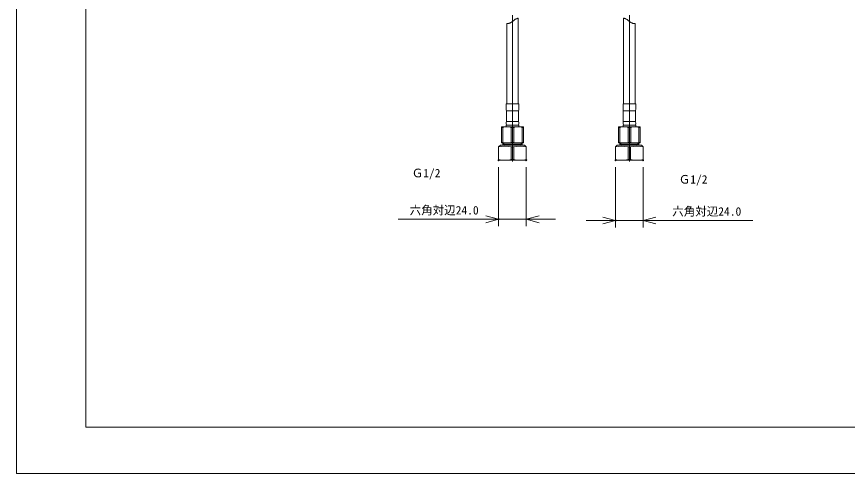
# Model space of a CAD drawing. Units: millimetres on the paper. Extents: x -210 to 210, y -148 to 148.
# Drawn here: x -210 to -29.7, y -148.5 to -49.4 of the extents above; entities that cross this region are included whole.
import ezdxf
from ezdxf.enums import TextEntityAlignment as Align

# ---------------------------------------------------------------- set-up
doc = ezdxf.new("R2010")
doc.units = ezdxf.units.MM
doc.header["$PDMODE"] = 32
doc.header["$PDSIZE"] = 0.2
doc.linetypes.add('USER1', pattern=[50.8, 31.75, -6.35, 6.35, -6.35])
for name, color, linetype, lineweight in [('0-0_0', 7, 'Continuous', 15), ('0-1_DEFPOINTS', 7, 'Continuous', 15), ('0-2_CLASS1', 7, 'Continuous', 15), ('0-4_1_4', 3, 'Continuous', 18)]:
    doc.layers.add(name, color=color, linetype=linetype, lineweight=lineweight)
doc.styles.add('ＭＳ ゴシック', font='')
doc.styles.get('ＭＳ ゴシック').set_extended_font_data('MS Gothic')

# ---------------------------------------------------------------- blocks, each defined once
blk = doc.blocks.new('_OPEN30')
at = {"layer": '0-0_0'}
blk.add_line((0, 0), (-1, 0), dxfattribs=at)
blk.add_lwpolyline([(-1, 0.2679), (0, 0), (-1, -0.2679)], dxfattribs=at)
blk = doc.blocks.new('D10')
at = {"layer": '0-0_0'}
for p, q in [((-105.363, -82.055), (-105.363, -94.879)), ((-99.363, -82.055), (-99.363, -94.879)), ((-105.363, -93.379), (-111.713, -93.379)), ((-99.363, -93.379), (-93.013, -93.379))]:
    blk.add_line(p, q, dxfattribs=at)
blk.add_lwpolyline([(-99.363, -93.379), (-105.363, -93.379), (-127.185, -93.379)], dxfattribs=at)
at = {"layer": '0-1_DEFPOINTS'}
for p in [(-105.363, -80.555), (-99.363, -80.555), (-105.363, -93.379)]:
    blk.add_point(p, dxfattribs=at)
at = {"layer": '0-0_0', "xscale": 2.77, "yscale": 2.77}
blk.add_blockref('_OPEN30', (-105.363, -93.379), dxfattribs=at)
at = {"layer": '0-0_0', "xscale": 2.77, "yscale": 2.77, "rotation": 180}
blk.add_blockref('_OPEN30', (-99.363, -93.379), dxfattribs=at)
at = {"layer": '0-0_0', "style": 'ＭＳ ゴシック'}
blk.add_text('六角対辺24.0', height=1.833, dxfattribs=at).set_placement((-124.685, -92.879), align=Align.BOTTOM_LEFT)
blk = doc.blocks.new('D11')
at = {"layer": '0-0_0'}
for p, q in [((-79.988, -82.055), (-79.988, -95.136)), ((-73.988, -82.055), (-73.988, -95.136)), ((-79.988, -93.636), (-86.338, -93.636)), ((-73.988, -93.636), (-79.988, -93.636)), ((-50.187, -93.636), (-73.988, -93.636)), ((-73.988, -93.636), (-67.638, -93.636))]:
    blk.add_line(p, q, dxfattribs=at)
at = {"layer": '0-1_DEFPOINTS'}
for p in [(-79.988, -80.555), (-73.988, -80.555), (-79.988, -93.636)]:
    blk.add_point(p, dxfattribs=at)
at = {"layer": '0-0_0', "xscale": 2.77, "yscale": 2.77}
blk.add_blockref('_OPEN30', (-79.988, -93.636), dxfattribs=at)
at = {"layer": '0-0_0', "xscale": 2.77, "yscale": 2.77, "rotation": 180}
blk.add_blockref('_OPEN30', (-73.988, -93.636), dxfattribs=at)
at = {"layer": '0-0_0', "style": 'ＭＳ ゴシック'}
blk.add_text('六角対辺24.0', height=1.833, dxfattribs=at).set_placement((-67.687, -93.136), align=Align.BOTTOM_LEFT)

msp = doc.modelspace()

# ---------------------------------------------------------------- linework, layer by layer
at = {"layer": '0-1_DEFPOINTS'}
for q in [(-210, 148.5), (210, -148.5)]:
    msp.add_line((-210, -148.5), q, dxfattribs=at)
at = {"layer": '0-2_CLASS1'}
for q in [(-195, 137.5), (200, -138.5)]:
    msp.add_line((-195, -138.5), q, dxfattribs=at)
at = {"layer": '0-4_1_4', "color": 7, "linetype": 'USER1', "lineweight": 15}
for p, q in [((-102.363, -49.078), (-102.363, -81.869)), ((-76.988, -49.078), (-76.988, -81.787))]:
    msp.add_line(p, q, dxfattribs=at)
at = {"layer": '0-4_1_4'}
for p, q in [((-101.113, -68.301), (-101.113, -49.725)), ((-78.238, -68.301), (-78.238, -49.725)), ((-103.613, -68.301), (-103.613, -50.911)), ((-75.738, -68.301), (-75.738, -50.911)), ((-103.738, -68.301), (-100.988, -68.301)), ((-103.738, -68.301), (-103.738, -69.551)), ((-103.738, -68.301), (-100.988, -68.301)), ((-103.738, -68.301), (-103.738, -69.551)), ((-100.988, -68.301), (-100.988, -69.551)), ((-100.988, -68.301), (-100.988, -69.551)), ((-78.363, -68.301), (-78.363, -69.551)), ((-75.613, -68.301), (-78.363, -68.301)), ((-75.613, -68.301), (-75.613, -69.551)), ((-75.613, -68.301), (-75.613, -69.551)), ((-103.676, -72.126), (-103.676, -69.85)), ((-103.676, -69.85), (-101.051, -69.85)), ((-103.676, -72.126), (-103.676, -69.85)), ((-103.676, -69.85), (-101.051, -69.85)), ((-101.051, -72.126), (-101.051, -69.85)), ((-101.051, -72.126), (-101.051, -69.85)), ((-75.676, -69.85), (-78.301, -69.85)), ((-78.301, -72.126), (-78.301, -69.85)), ((-75.676, -69.85), (-78.301, -69.85)), ((-78.301, -72.126), (-78.301, -69.85)), ((-75.676, -72.126), (-75.676, -69.85)), ((-75.676, -72.126), (-75.676, -69.85)), ((-103.676, -72.126), (-101.051, -72.126)), ((-103.676, -72.126), (-101.051, -72.126)), ((-75.676, -72.126), (-78.301, -72.126)), ((-75.676, -72.126), (-78.301, -72.126)), ((-99.991, -73.301), (-104.741, -73.301)), ((-104.741, -73.301), (-104.741, -76.801)), ((-104.741, -73.423), (-104.443, -73.423)), ((-104.443, -73.423), (-104.443, -76.678)), ((-103.738, -72.426), (-103.738, -72.676)), ((-103.738, -72.426), (-103.738, -72.676)), ((-103.738, -72.926), (-100.988, -72.926)), ((-103.738, -73.301), (-103.738, -72.926)), ((-102.665, -73.423), (-102.665, -76.678)), ((-102.665, -73.423), (-102.068, -73.423)), ((-102.068, -73.423), (-102.068, -76.678)), ((-100.988, -72.426), (-100.988, -72.676)), ((-100.988, -72.426), (-100.988, -72.676)), ((-100.988, -73.301), (-100.988, -72.926)), ((-100.988, -73.301), (-100.988, -72.926)), ((-100.29, -73.423), (-100.29, -76.678)), ((-99.991, -73.423), (-100.29, -73.423)), ((-99.991, -73.301), (-99.991, -76.801)), ((-79.36, -73.301), (-74.61, -73.301)), ((-78.363, -72.426), (-78.363, -72.676)), ((-78.363, -72.426), (-78.363, -72.676)), ((-78.363, -73.301), (-78.363, -72.926)), ((-78.363, -73.301), (-78.363, -72.926)), ((-76.687, -73.423), (-77.283, -73.423)), ((-77.283, -73.423), (-77.283, -76.678)), ((-76.687, -73.423), (-76.687, -76.678)), ((-75.613, -72.426), (-75.613, -72.676)), ((-75.613, -72.426), (-75.613, -72.676)), ((-74.908, -73.423), (-74.908, -76.678)), ((-74.61, -73.423), (-74.908, -73.423)), ((-74.61, -73.301), (-74.61, -76.801)), ((-104.988, -77.305), (-105.363, -77.68)), ((-104.49, -77.305), (-104.988, -77.305)), ((-104.741, -76.678), (-104.443, -76.678)), ((-99.991, -76.801), (-104.741, -76.801)), ((-104.49, -77.305), (-100.243, -77.305)), ((-100.284, -77.091), (-104.449, -77.091)), ((-104.235, -76.801), (-104.235, -77.091)), ((-102.665, -76.678), (-102.068, -76.678)), ((-100.498, -76.801), (-100.498, -77.091)), ((-100.284, -77.305), (-100.498, -77.091)), ((-99.991, -76.678), (-100.29, -76.678)), ((-100.284, -76.801), (-100.284, -77.305)), ((-100.243, -77.305), (-99.738, -77.305)), ((-99.738, -77.305), (-99.363, -77.68)), ((-79.109, -77.305), (-79.613, -77.305)), ((-79.36, -76.678), (-79.062, -76.678)), ((-74.861, -77.305), (-79.109, -77.305)), ((-79.068, -77.091), (-74.902, -77.091)), ((-78.854, -76.801), (-78.854, -77.091)), ((-76.687, -76.678), (-77.283, -76.678)), ((-75.116, -76.801), (-75.116, -77.091)), ((-74.902, -77.305), (-75.116, -77.091)), ((-74.61, -76.678), (-74.908, -76.678)), ((-74.902, -76.801), (-74.902, -77.305)), ((-74.861, -77.305), (-74.363, -77.305)), ((-105.363, -77.68), (-105.363, -80.555)), ((-99.363, -77.68), (-99.363, -80.555)), ((-77.272, -77.68), (-77.272, -80.374)), ((-77.272, -77.68), (-76.705, -77.68)), ((-76.705, -77.68), (-76.705, -80.374)), ((-102.363, -80.555), (-105.362, -80.555)), ((-104.981, -80.555), (-105.362, -80.555)), ((-102.363, -80.555), (-99.365, -80.555)), ((-99.745, -80.555), (-99.365, -80.555)), ((-79.606, -80.555), (-79.987, -80.555)), ((-76.988, -80.555), (-79.987, -80.555)), ((-77.272, -80.374), (-76.705, -80.374)), ((-76.988, -80.555), (-73.99, -80.555)), ((-74.37, -80.555), (-73.99, -80.555))]:
    msp.add_line(p, q, dxfattribs=at)
for points in [[(-101.112, -49.725), (-101.121, -49.725), (-101.171, -49.75), (-101.222, -49.75), (-101.273, -49.776), (-101.323, -49.776), (-101.399, -49.801), (-101.45, -49.826), (-101.552, -49.877), (-101.653, -49.928), (-101.755, -49.978), (-101.856, -50.054), (-101.957, -50.131), (-102.16, -50.283), (-102.363, -50.435), (-102.465, -50.511), (-102.591, -50.587), (-102.693, -50.663), (-102.794, -50.714), (-102.896, -50.765), (-102.947, -50.79), (-102.997, -50.815), (-103.048, -50.841), (-103.124, -50.866), (-103.175, -50.866), (-103.225, -50.891), (-103.276, -50.891), (-103.327, -50.917), (-103.614, -50.917)], [(-78.24, -49.725), (-78.231, -49.725), (-78.18, -49.75), (-78.129, -49.75), (-78.079, -49.776), (-78.028, -49.776), (-77.952, -49.801), (-77.901, -49.826), (-77.8, -49.877), (-77.698, -49.928), (-77.597, -49.978), (-77.495, -50.054), (-77.394, -50.131), (-77.191, -50.283), (-76.988, -50.435), (-76.887, -50.511), (-76.76, -50.587), (-76.658, -50.663), (-76.557, -50.714), (-76.456, -50.765), (-76.405, -50.79), (-76.354, -50.815), (-76.303, -50.841), (-76.227, -50.866), (-76.177, -50.866), (-76.126, -50.891), (-76.075, -50.891), (-76.024, -50.917), (-75.738, -50.917)], [(-75.613, -68.301), (-78.363, -68.301), (-78.363, -69.551)], [(-103.738, -73.301), (-103.738, -72.926), (-100.988, -72.926)], [(-79.36, -73.301), (-79.36, -76.801), (-74.61, -76.801)], [(-79.36, -73.423), (-79.062, -73.423), (-79.062, -76.678)], [(-75.613, -73.301), (-75.613, -72.926), (-78.363, -72.926)], [(-75.613, -73.301), (-75.613, -72.926), (-78.363, -72.926)], [(-104.449, -76.801), (-104.449, -77.305), (-104.235, -77.091)], [(-79.613, -77.305), (-79.988, -77.68), (-79.988, -80.555)], [(-79.068, -76.801), (-79.068, -77.305), (-78.854, -77.091)], [(-74.363, -77.305), (-73.988, -77.68), (-73.988, -80.555)], [(-102.08, -77.68), (-102.647, -77.68), (-102.647, -80.374)], [(-102.08, -77.68), (-102.08, -80.374), (-102.647, -80.374)]]:
    msp.add_lwpolyline(points, dxfattribs=at)
for centre, radius, start, end in [((-102.988, -69.551), 0.75, 180, 203.55646), ((-102.988, -69.551), 0.75, 180, 203.55646), ((-101.738, -69.551), 0.75, 336.44354, 0), ((-101.738, -69.551), 0.75, 336.44354, 0), ((-77.613, -69.551), 0.75, 180, 203.55646), ((-77.613, -69.551), 0.75, 180, 203.55646), ((-76.363, -69.551), 0.75, 336.44354, 0), ((-76.363, -69.551), 0.75, 336.44354, 0), ((-102.988, -72.426), 0.75, 156.44354, 180), ((-102.988, -72.426), 0.75, 156.44354, 180), ((-101.738, -72.426), 0.75, 0, 23.55646), ((-101.738, -72.426), 0.75, 0, 23.55646), ((-77.613, -72.426), 0.75, 156.44354, 180), ((-77.613, -72.426), 0.75, 156.44354, 180), ((-76.363, -72.426), 0.75, 0, 23.55646), ((-76.363, -72.426), 0.75, 0, 23.55646), ((-103.554, -76.585), 3.285, 74.29066, 105.70934), ((-103.488, -72.676), 0.25, 180, 270), ((-103.488, -72.676), 0.25, 180, 270), ((-101.179, -76.585), 3.285, 74.29066, 105.70934), ((-101.238, -72.676), 0.25, 270, 0), ((-101.238, -72.676), 0.25, 270, 0), ((-78.172, -76.585), 3.285, 74.29066, 105.70934), ((-78.113, -72.676), 0.25, 180, 270), ((-78.113, -72.676), 0.25, 180, 270), ((-75.797, -76.585), 3.285, 74.29066, 105.70934), ((-75.863, -72.676), 0.25, 270, 0), ((-75.863, -72.676), 0.25, 270, 0), ((-104.005, -82.704), 5.205, 74.87409, 105.12591), ((-103.554, -73.516), 3.285, 254.29066, 285.70934), ((-100.721, -82.704), 5.205, 74.87409, 105.12591), ((-101.179, -73.516), 3.285, 254.29066, 285.70934), ((-78.63, -82.704), 5.205, 74.87409, 105.12591), ((-78.172, -73.516), 3.285, 254.29066, 285.70934), ((-75.346, -82.704), 5.205, 74.87409, 105.12591), ((-75.797, -73.516), 3.285, 254.29066, 285.70934), ((-104.005, -75.35), 5.205, 254.8741, 285.1259), ((-100.721, -75.35), 5.205, 254.8741, 285.1259), ((-78.63, -75.35), 5.205, 254.8741, 285.1259), ((-75.346, -75.35), 5.205, 254.8741, 285.1259)]:
    msp.add_arc(centre, radius, start, end, dxfattribs=at)

# ---------------------------------------------------------------- block references
for name in ['D10', 'D11']:
    msp.add_blockref(name, (0, 0), dxfattribs=at)

# ---------------------------------------------------------------- texts
at = {"layer": '0-4_1_4', "color": 7, "style": 'ＭＳ ゴシック'}
for p in [(-124.235, -84.818), (-66.267, -86.191)]:
    msp.add_text('Ｇ1/2', height=1.833, dxfattribs=at).set_placement(p, align=Align.BOTTOM_LEFT)

doc.saveas('drawing.dxf')
